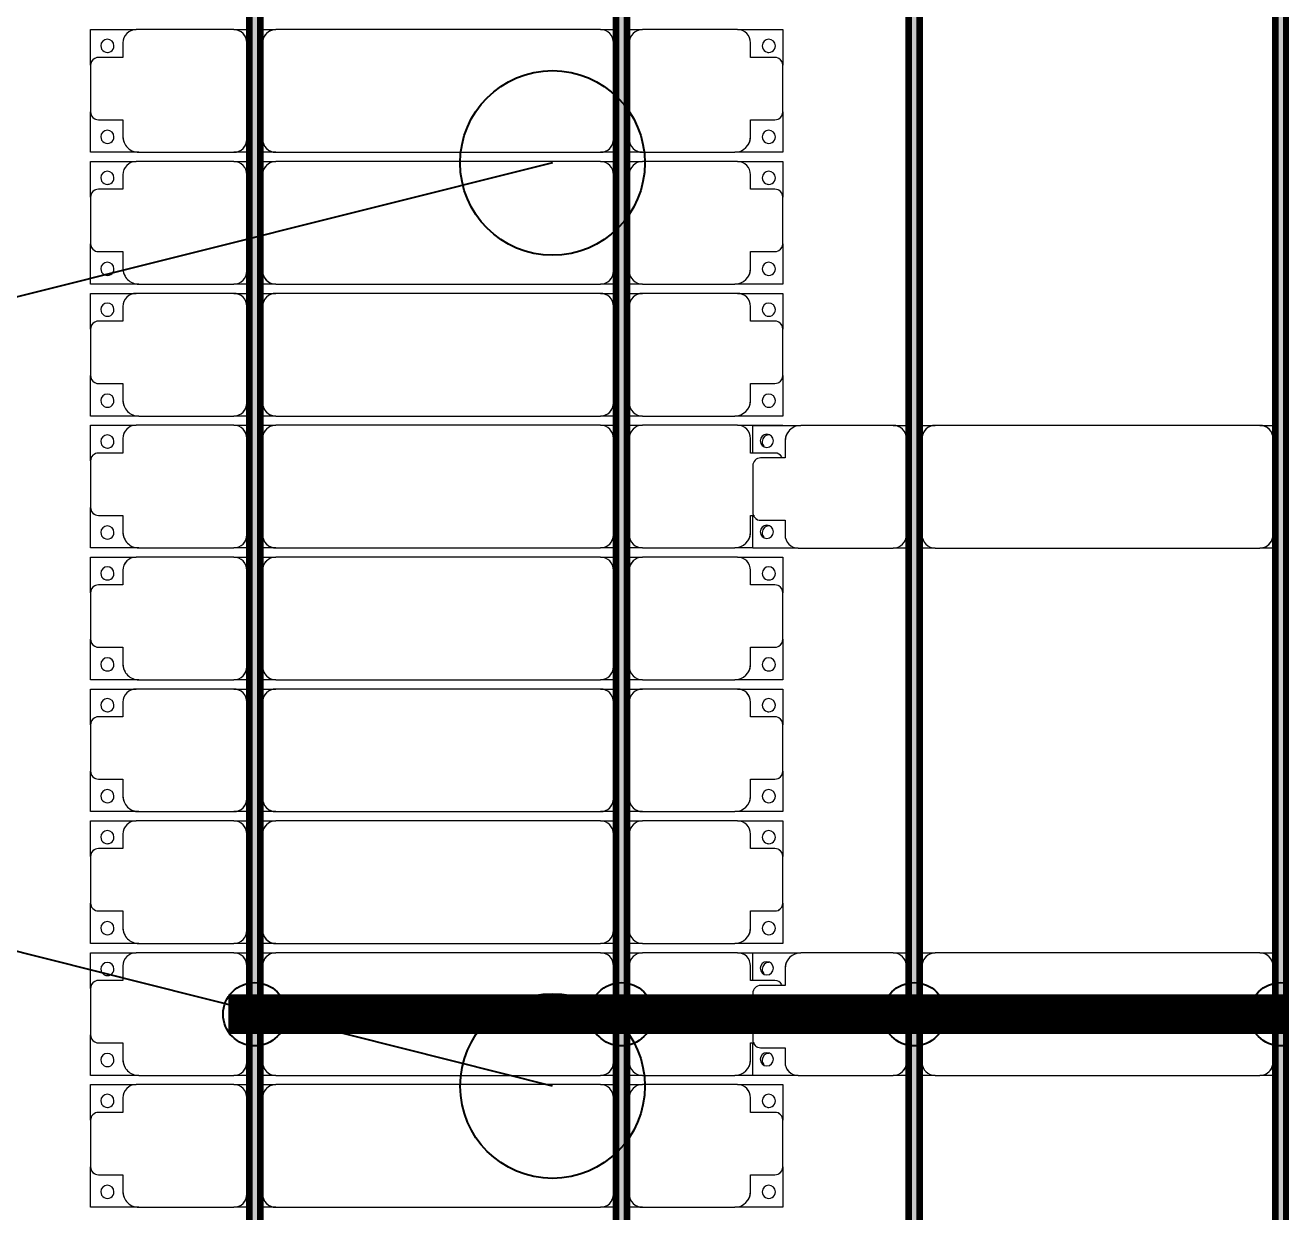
# Model space of a CAD drawing. Header units: millimetres. Extents: x 312848 to 517332, y -142134 to -35114.
# Drawn here: x 324284 to 329045, y -58078 to -53578 of the extents above; entities that cross this region are included whole.
import ezdxf

# ---------------------------------------------------------------- set-up
doc = ezdxf.new("R2010")
doc.units = ezdxf.units.MM
for name, color, linetype, lineweight in [('A-ANNO-DIMS', 211, 'Continuous', 9), ('A-ANNO-DIMS-500', 211, 'Continuous', 9), ('A-GENM', 13, 'Continuous', 9), ('S-BEAM', 12, 'Continuous', 9)]:
    doc.layers.add(name, color=color, linetype=linetype, lineweight=lineweight)
for name, color, linetype in [('GC-BICH NEO', 6, 'Continuous'), ('GC-DAY NEO', 5, 'Continuous'), ('GC-HOP 40x60 GIA CUONG', 1, 'Continuous')]:
    doc.layers.add(name, color=color, linetype=linetype)
doc.styles.add('Trebuchet MS', font='trebuc.ttf', dxfattribs={"width": 0.8, "height": 1500})
doc.dimstyles.new('Arc_Length_-_3mm_Trebuchet_MS_3', dxfattribs={"dimscale": 304.8, "dimtxt": 1546.42636, "dimasz": 1.64042, "dimexe": 2.46063, "dimexo": 2.46063, "dimgap": 0.492126, "dimtad": 1, "dimdec": 0, "dimrnd": 10, "dimzin": 0, "dimdsep": 46, "dimtxsty": 'Trebuchet MS', "dimblk1": 'OBLIQUE', "dimblk2": 'OBLIQUE', "dimsah": 1, "dimcen": 0.09, "dimdle": 1.64042, "dimazin": 0, "dimtfac": 1, "dimtdec": 4, "dimtix": 1, "dimtmove": 0, "dimatfit": 3, "dimfxl": 1, "dimtvp": 1, "dimtfill": 1, "dimtolj": 1, "dimtzin": 0, "dimarcsym": 2})

# ---------------------------------------------------------------- blocks, each defined once
blk = doc.blocks.new('Dai phao do pin - DẢI PHAO ĐỠ PIN-67477-KHUNG KẾT CẤU BÈ PIN 3')
at = {"layer": 'A-GENM', "color": 7}
for p, q in [((-1312.2, 241.6), (-1129.7, 241.6)), ((-1312.2, 136.9), (-1312.2, 241.6)), ((-779.7, 241.6), (-1129.7, 241.6)), ((-779.7, 241.6), (-720, 241.6)), ((-680, 241.6), (-620.3, 241.6)), ((610.3, 241.6), (-620.3, 241.6)), ((610.3, 241.6), (670, 241.6)), ((-729.7, -173.4), (-729.7, 191.6)), ((-670.3, 191.6), (-670.3, -173.4)), ((660.3, -173.4), (660.3, 191.6)), ((-1189.7, 181.6), (-1189.7, 118.2)), ((-1189.7, 118.2), (-1282.2, 118.2)), ((-1312.2, 88.2), (-1312.2, -88.2)), ((-1312.2, -223.4), (-1312.2, -99.5)), ((-1282.2, -118.2), (-1189.7, -118.2)), ((-1189.7, -118.2), (-1189.7, -173.4)), ((-1139.7, -223.4), (-1312.2, -223.4)), ((-1139.7, -223.4), (-779.7, -223.4)), ((-720, -223.4), (-779.7, -223.4)), ((-620.3, -223.4), (-680, -223.4)), ((-620.3, -223.4), (610.3, -223.4)), ((670, -223.4), (610.3, -223.4))]:
    blk.add_line(p, q, dxfattribs=at)
for centre, radius, start, end in [((-1129.7, 181.6), 60, 90, 180), ((-779.7, 191.6), 50, 360, 90), ((-620.3, 191.6), 50, 90, 180), ((-620.3, 191.6), 50, 105, 180), ((610.3, 191.6), 50, 360, 90), ((610.3, 191.6), 50, 15, 90), ((-1258.6, 183.2), 25, 0, 180), ((-1129.7, 181.6), 60, 150, 180), ((-779.7, 191.6), 50, 360, 45), ((-1258.6, 183.2), 25, 180, 360), ((-1282.2, 88.2), 30, 90, 180), ((-1282.2, -88.2), 30, 180, 270), ((-1282.2, -88.2), 30, 210, 240), ((-1258.6, -161.8), 25, 0, 180), ((-1258.6, -161.8), 25, 180, 0), ((-1139.7, -173.4), 50, 180, 270), ((-1139.7, -173.4), 50, 180, 225), ((-779.7, -173.4), 50, 270, 360), ((-779.7, -173.4), 50, 315, 360), ((-620.3, -173.4), 50, 180, 270), ((-620.3, -173.4), 50, 180, 270), ((610.3, -173.4), 50, 270, 360), ((610.3, -173.4), 50, 285, 360)]:
    blk.add_arc(centre, radius, start, end, dxfattribs=at)
blk = doc.blocks.new('Dai phao do pin - DẢI PHAO ĐỠ PIN-V1-KHUNG KẾT CẤU BÈ PIN 3')
at = {"layer": 'A-GENM', "color": 7}
for p, q in [((-1312.2, 241.6), (-1129.7, 241.6)), ((-1312.2, 136.9), (-1312.2, 241.6)), ((-779.7, 241.6), (-1129.7, 241.6)), ((-779.7, 241.6), (-720, 241.6)), ((-680, 241.6), (-620.3, 241.6)), ((610.3, 241.6), (-620.3, 241.6)), ((610.3, 241.6), (670, 241.6)), ((-729.7, -173.4), (-729.7, 191.6)), ((-670.3, 191.6), (-670.3, -173.4)), ((660.3, -173.4), (660.3, 191.6)), ((-1189.7, 181.6), (-1189.7, 118.2)), ((-1189.7, 118.2), (-1282.2, 118.2)), ((-1312.2, 88.2), (-1312.2, -88.2)), ((-1312.2, -223.4), (-1312.2, -99.5)), ((-1282.2, -118.2), (-1189.7, -118.2)), ((-1189.7, -118.2), (-1189.7, -173.4)), ((-1139.7, -223.4), (-1312.2, -223.4)), ((-1139.7, -223.4), (-779.7, -223.4)), ((-720, -223.4), (-779.7, -223.4)), ((-620.3, -223.4), (-680, -223.4)), ((-620.3, -223.4), (610.3, -223.4)), ((670, -223.4), (610.3, -223.4))]:
    blk.add_line(p, q, dxfattribs=at)
for centre, radius, start, end in [((-1129.7, 181.6), 60, 90, 180), ((-779.7, 191.6), 50, 360, 90), ((-620.3, 191.6), 50, 90, 180), ((-620.3, 191.6), 50, 105, 180), ((610.3, 191.6), 50, 360, 90), ((610.3, 191.6), 50, 15, 90), ((-1258.6, 183.2), 25, 0, 180), ((-1129.7, 181.6), 60, 150, 180), ((-779.7, 191.6), 50, 360, 45), ((-1258.6, 183.2), 25, 180, 360), ((-1282.2, 88.2), 30, 90, 180), ((-1282.2, -88.2), 30, 180, 270), ((-1282.2, -88.2), 30, 210, 240), ((-1258.6, -161.8), 25, 0, 180), ((-1258.6, -161.8), 25, 180, 0), ((-1139.7, -173.4), 50, 180, 270), ((-1139.7, -173.4), 50, 180, 225), ((-779.7, -173.4), 50, 270, 360), ((-779.7, -173.4), 50, 315, 360), ((-620.3, -173.4), 50, 180, 270), ((-620.3, -173.4), 50, 180, 270), ((610.3, -173.4), 50, 270, 360), ((610.3, -173.4), 50, 285, 360)]:
    blk.add_arc(centre, radius, start, end, dxfattribs=at)
blk = doc.blocks.new('Dầm C52 - Dầm C52-66353-KHUNG KẾT CẤU BÈ PIN 3')
at = {"layer": 'S-BEAM', "lineweight": 140}
blk.add_hatch(color=1, dxfattribs=at).paths.add_polyline_path([(-45616.3, 20), (-45616.3, -20), (45616.3, -20), (45616.3, 20), (-45569, 20)])
at = {"layer": 'S-BEAM', "color": 1, "lineweight": 140}
for p, q in [((-45616.3, 20), (45616.3, 20)), ((45616.3, -20), (-45616.3, -20))]:
    blk.add_line(p, q, dxfattribs=at)
blk = doc.blocks.new('Dầm C52 - Dầm C52-V13-KHUNG KẾT CẤU BÈ PIN 3')
at = {"layer": 'S-BEAM', "lineweight": 140}
blk.add_hatch(color=1, dxfattribs=at).paths.add_polyline_path([(-45616.3, 20), (-45616.3, -20), (45616.3, -20), (45616.3, 20), (-45569, 20)])
at = {"layer": 'S-BEAM', "color": 1, "lineweight": 140}
for p, q in [((-45616.3, 20), (45616.3, 20)), ((45616.3, -20), (-45616.3, -20))]:
    blk.add_line(p, q, dxfattribs=at)
blk = doc.blocks.new('Dải phao đi lại kèm đỡ invester - DẢI PHAO ĐI LẠI-68882-KHUNG KẾT CẤU BÈ PIN 3')
at = {"layer": 'A-GENM', "color": 7}
for p, q in [((75258.4, 1312.2), (75411.8, 1312.2)), ((75258.4, 1129.7), (75258.4, 1312.2)), ((75588.2, 1312.2), (75411.8, 1312.2)), ((75588.2, 1312.2), (75723.4, 1312.2)), ((75723.4, 1312.2), (75723.4, 1139.7)), ((75758.4, 1312.2), (75911.8, 1312.2)), ((75758.4, 1129.7), (75758.4, 1312.2)), ((76088.2, 1312.2), (75911.8, 1312.2)), ((76088.2, 1312.2), (76223.4, 1312.2)), ((76223.4, 1312.2), (76223.4, 1139.7)), ((76258.4, 1312.2), (76411.8, 1312.2)), ((76258.4, 1129.7), (76258.4, 1312.2)), ((76588.2, 1312.2), (76411.8, 1312.2)), ((76588.2, 1312.2), (76723.4, 1312.2)), ((76723.4, 1312.2), (76723.4, 1139.7)), ((76758.4, 1312.2), (76911.8, 1312.2)), ((76758.4, 1129.7), (76758.4, 1312.2)), ((77088.2, 1312.2), (76911.8, 1312.2)), ((77088.2, 1312.2), (77223.4, 1312.2)), ((77223.4, 1312.2), (77223.4, 1139.7)), ((77258.4, 1312.2), (77411.8, 1312.2)), ((77258.4, 1129.7), (77258.4, 1312.2)), ((77588.2, 1312.2), (77411.8, 1312.2)), ((77588.2, 1312.2), (77723.4, 1312.2)), ((77723.4, 1312.2), (77723.4, 1139.7)), ((77758.4, 1312.2), (77911.8, 1312.2)), ((77758.4, 1129.7), (77758.4, 1312.2)), ((78088.2, 1312.2), (77911.8, 1312.2)), ((78088.2, 1312.2), (78223.4, 1312.2)), ((78223.4, 1312.2), (78223.4, 1139.7)), ((78258.4, 1312.2), (78411.8, 1312.2)), ((78258.4, 1129.7), (78258.4, 1312.2)), ((78588.2, 1312.2), (78411.8, 1312.2)), ((78588.2, 1312.2), (78723.4, 1312.2)), ((78723.4, 1312.2), (78723.4, 1139.7)), ((78758.4, 1312.2), (78911.8, 1312.2)), ((78758.4, 1129.7), (78758.4, 1312.2)), ((79088.2, 1312.2), (78911.8, 1312.2)), ((79088.2, 1312.2), (79223.4, 1312.2)), ((79223.4, 1312.2), (79223.4, 1139.7)), ((79258.4, 1312.2), (79411.8, 1312.2)), ((79258.4, 1129.7), (79258.4, 1312.2)), ((79588.2, 1312.2), (79411.8, 1312.2)), ((79588.2, 1312.2), (79723.4, 1312.2)), ((79723.4, 1312.2), (79723.4, 1139.7)), ((75381.8, 1282.2), (75381.8, 1189.7)), ((75618.2, 1189.7), (75618.2, 1282.2)), ((75881.8, 1282.2), (75881.8, 1189.7)), ((76118.2, 1189.7), (76118.2, 1282.2)), ((76381.8, 1282.2), (76381.8, 1189.7)), ((76618.2, 1189.7), (76618.2, 1282.2)), ((76881.8, 1282.2), (76881.8, 1189.7)), ((77118.2, 1189.7), (77118.2, 1282.2)), ((77381.8, 1282.2), (77381.8, 1189.7)), ((77618.2, 1189.7), (77618.2, 1282.2)), ((77881.8, 1282.2), (77881.8, 1189.7)), ((78118.2, 1189.7), (78118.2, 1282.2)), ((78381.8, 1282.2), (78381.8, 1189.7)), ((78618.2, 1189.7), (78618.2, 1282.2)), ((78881.8, 1282.2), (78881.8, 1189.7)), ((79118.2, 1189.7), (79118.2, 1282.2)), ((79381.8, 1282.2), (79381.8, 1189.7)), ((79618.2, 1189.7), (79618.2, 1282.2)), ((75381.8, 1189.7), (75318.4, 1189.7)), ((75673.4, 1189.7), (75618.2, 1189.7)), ((75881.8, 1189.7), (75818.4, 1189.7)), ((76173.4, 1189.7), (76118.2, 1189.7)), ((76381.8, 1189.7), (76318.4, 1189.7)), ((76673.4, 1189.7), (76618.2, 1189.7)), ((76881.8, 1189.7), (76818.4, 1189.7)), ((77173.4, 1189.7), (77118.2, 1189.7)), ((77381.8, 1189.7), (77318.4, 1189.7)), ((77673.4, 1189.7), (77618.2, 1189.7)), ((77881.8, 1189.7), (77818.4, 1189.7)), ((78173.4, 1189.7), (78118.2, 1189.7)), ((78381.8, 1189.7), (78318.4, 1189.7)), ((78673.4, 1189.7), (78618.2, 1189.7)), ((78881.8, 1189.7), (78818.4, 1189.7)), ((79173.4, 1189.7), (79118.2, 1189.7)), ((79381.8, 1189.7), (79318.4, 1189.7)), ((79673.4, 1189.7), (79618.2, 1189.7)), ((75258.4, 1129.7), (75258.4, 769.7)), ((75723.4, 769.7), (75723.4, 1139.7)), ((75758.4, 1129.7), (75758.4, 769.7)), ((76223.4, 769.7), (76223.4, 1139.7)), ((76258.4, 1129.7), (76258.4, 769.7)), ((76723.4, 769.7), (76723.4, 1139.7)), ((76758.4, 1129.7), (76758.4, 769.7)), ((77223.4, 769.7), (77223.4, 1139.7)), ((77258.4, 1129.7), (77258.4, 769.7)), ((77723.4, 769.7), (77723.4, 1139.7)), ((77758.4, 1129.7), (77758.4, 769.7)), ((78223.4, 769.7), (78223.4, 1139.7)), ((78258.4, 1129.7), (78258.4, 769.7)), ((78723.4, 769.7), (78723.4, 1139.7)), ((78758.4, 1129.7), (78758.4, 769.7)), ((79223.4, 769.7), (79223.4, 1139.7)), ((79258.4, 1129.7), (79258.4, 769.7)), ((79723.4, 769.7), (79723.4, 1139.7)), ((75258.4, 710), (75258.4, 769.7)), ((75723.4, 769.7), (75723.4, 710)), ((75758.4, 710), (75758.4, 769.7)), ((76223.4, 769.7), (76223.4, 710)), ((76258.4, 710), (76258.4, 769.7)), ((76723.4, 769.7), (76723.4, 710)), ((76758.4, 710), (76758.4, 769.7)), ((77223.4, 769.7), (77223.4, 710)), ((77258.4, 710), (77258.4, 769.7)), ((77723.4, 769.7), (77723.4, 710)), ((77758.4, 710), (77758.4, 769.7)), ((78223.4, 769.7), (78223.4, 710)), ((78258.4, 710), (78258.4, 769.7)), ((78723.4, 769.7), (78723.4, 710)), ((78758.4, 710), (78758.4, 769.7)), ((79223.4, 769.7), (79223.4, 710)), ((79258.4, 710), (79258.4, 769.7)), ((79723.4, 769.7), (79723.4, 710)), ((75308.4, 719.7), (75673.4, 719.7)), ((75808.4, 719.7), (76173.4, 719.7)), ((76308.4, 719.7), (76673.4, 719.7)), ((76808.4, 719.7), (77173.4, 719.7)), ((77308.4, 719.7), (77673.4, 719.7)), ((77808.4, 719.7), (78173.4, 719.7)), ((78308.4, 719.7), (78673.4, 719.7)), ((78808.4, 719.7), (79173.4, 719.7)), ((79308.4, 719.7), (79673.4, 719.7)), ((75258.4, 610.3), (75258.4, 670)), ((75723.4, 670), (75723.4, 610.3)), ((75758.4, 610.3), (75758.4, 670)), ((76223.4, 670), (76223.4, 610.3)), ((76258.4, 610.3), (76258.4, 670)), ((76723.4, 670), (76723.4, 610.3)), ((76758.4, 610.3), (76758.4, 670)), ((77223.4, 670), (77223.4, 610.3)), ((77258.4, 610.3), (77258.4, 670)), ((77723.4, 670), (77723.4, 610.3)), ((77758.4, 610.3), (77758.4, 670)), ((78223.4, 670), (78223.4, 610.3)), ((78258.4, 610.3), (78258.4, 670)), ((78723.4, 670), (78723.4, 610.3)), ((78758.4, 610.3), (78758.4, 670)), ((79223.4, 670), (79223.4, 610.3)), ((79258.4, 610.3), (79258.4, 670)), ((79723.4, 670), (79723.4, 610.3)), ((75673.4, 660.3), (75308.4, 660.3)), ((76173.4, 660.3), (75808.4, 660.3)), ((76673.4, 660.3), (76308.4, 660.3)), ((77173.4, 660.3), (76808.4, 660.3)), ((77673.4, 660.3), (77308.4, 660.3)), ((78173.4, 660.3), (77808.4, 660.3)), ((78673.4, 660.3), (78308.4, 660.3)), ((79173.4, 660.3), (78808.4, 660.3)), ((79673.4, 660.3), (79308.4, 660.3)), ((75258.4, 610.3), (75258.4, -620.3)), ((75723.4, -620.3), (75723.4, 610.3)), ((75758.4, 610.3), (75758.4, -620.3)), ((76223.4, -620.3), (76223.4, 610.3)), ((76258.4, 610.3), (76258.4, -620.3)), ((76723.4, -620.3), (76723.4, 610.3)), ((76758.4, 610.3), (76758.4, -620.3)), ((77223.4, -620.3), (77223.4, 610.3)), ((77258.4, 610.3), (77258.4, -620.3)), ((77723.4, -620.3), (77723.4, 610.3)), ((77758.4, 610.3), (77758.4, -620.3)), ((78223.4, -620.3), (78223.4, 610.3)), ((78258.4, 610.3), (78258.4, -620.3)), ((78723.4, -620.3), (78723.4, 610.3)), ((78758.4, 610.3), (78758.4, -620.3)), ((79223.4, -620.3), (79223.4, 610.3)), ((79258.4, 610.3), (79258.4, -620.3)), ((79723.4, -620.3), (79723.4, 610.3)), ((75258.4, -680), (75258.4, -620.3)), ((75723.4, -620.3), (75723.4, -680)), ((75758.4, -680), (75758.4, -620.3)), ((76223.4, -620.3), (76223.4, -680)), ((76258.4, -680), (76258.4, -620.3)), ((76723.4, -620.3), (76723.4, -680)), ((76758.4, -680), (76758.4, -620.3)), ((77223.4, -620.3), (77223.4, -680)), ((77258.4, -680), (77258.4, -620.3)), ((77723.4, -620.3), (77723.4, -680)), ((77758.4, -680), (77758.4, -620.3)), ((78223.4, -620.3), (78223.4, -680)), ((78258.4, -680), (78258.4, -620.3)), ((78723.4, -620.3), (78723.4, -680)), ((78758.4, -680), (78758.4, -620.3)), ((79223.4, -620.3), (79223.4, -680)), ((79258.4, -680), (79258.4, -620.3)), ((79723.4, -620.3), (79723.4, -680)), ((75308.4, -670.3), (75673.4, -670.3)), ((75808.4, -670.3), (76173.4, -670.3)), ((76308.4, -670.3), (76673.4, -670.3)), ((76808.4, -670.3), (77173.4, -670.3)), ((77308.4, -670.3), (77673.4, -670.3)), ((77808.4, -670.3), (78173.4, -670.3)), ((78308.4, -670.3), (78673.4, -670.3)), ((78808.4, -670.3), (79173.4, -670.3)), ((79308.4, -670.3), (79673.4, -670.3)), ((75258.4, -779.7), (75258.4, -720)), ((75673.4, -729.7), (75308.4, -729.7)), ((75723.4, -720), (75723.4, -779.7)), ((75758.4, -779.7), (75758.4, -720)), ((76173.4, -729.7), (75808.4, -729.7)), ((76223.4, -720), (76223.4, -779.7)), ((76258.4, -779.7), (76258.4, -720)), ((76673.4, -729.7), (76308.4, -729.7)), ((76723.4, -720), (76723.4, -779.7)), ((76758.4, -779.7), (76758.4, -720)), ((77173.4, -729.7), (76808.4, -729.7)), ((77223.4, -720), (77223.4, -779.7)), ((77258.4, -779.7), (77258.4, -720)), ((77673.4, -729.7), (77308.4, -729.7)), ((77723.4, -720), (77723.4, -779.7)), ((77758.4, -779.7), (77758.4, -720)), ((78173.4, -729.7), (77808.4, -729.7)), ((78223.4, -720), (78223.4, -779.7)), ((78258.4, -779.7), (78258.4, -720)), ((78673.4, -729.7), (78308.4, -729.7)), ((78723.4, -720), (78723.4, -779.7)), ((78758.4, -779.7), (78758.4, -720)), ((79173.4, -729.7), (78808.4, -729.7)), ((79223.4, -720), (79223.4, -779.7)), ((79258.4, -779.7), (79258.4, -720)), ((79673.4, -729.7), (79308.4, -729.7)), ((79723.4, -720), (79723.4, -779.7)), ((75258.4, -779.7), (75258.4, -1129.7)), ((75723.4, -1139.7), (75723.4, -779.7)), ((75758.4, -779.7), (75758.4, -1129.7)), ((76223.4, -1139.7), (76223.4, -779.7)), ((76258.4, -779.7), (76258.4, -1129.7)), ((76723.4, -1139.7), (76723.4, -779.7)), ((76758.4, -779.7), (76758.4, -1129.7)), ((77223.4, -1139.7), (77223.4, -779.7)), ((77258.4, -779.7), (77258.4, -1129.7)), ((77723.4, -1139.7), (77723.4, -779.7)), ((77758.4, -779.7), (77758.4, -1129.7)), ((78223.4, -1139.7), (78223.4, -779.7)), ((78258.4, -779.7), (78258.4, -1129.7)), ((78723.4, -1139.7), (78723.4, -779.7)), ((78758.4, -779.7), (78758.4, -1129.7)), ((79223.4, -1139.7), (79223.4, -779.7)), ((79258.4, -779.7), (79258.4, -1129.7)), ((79723.4, -1139.7), (79723.4, -779.7)), ((75258.4, -1312.2), (75258.4, -1129.7)), ((75723.4, -1139.7), (75723.4, -1312.2)), ((75758.4, -1198.7), (75758.4, -1129.7)), ((76223.4, -1139.7), (76223.4, -1312.2)), ((76258.4, -1312.2), (76258.4, -1129.7)), ((76723.4, -1139.7), (76723.4, -1312.2)), ((76758.4, -1312.2), (76758.4, -1129.7)), ((77223.4, -1139.7), (77223.4, -1312.2)), ((77258.4, -1312.2), (77258.4, -1129.7)), ((77723.4, -1139.7), (77723.4, -1312.2)), ((77758.4, -1198.7), (77758.4, -1129.7)), ((78223.4, -1139.7), (78223.4, -1312.2)), ((78258.4, -1312.2), (78258.4, -1129.7)), ((78723.4, -1139.7), (78723.4, -1312.2)), ((78758.4, -1312.2), (78758.4, -1129.7)), ((79223.4, -1139.7), (79223.4, -1312.2)), ((79258.4, -1312.2), (79258.4, -1129.7)), ((79723.4, -1139.7), (79723.4, -1312.2)), ((75318.4, -1189.7), (75381.8, -1189.7)), ((75381.8, -1189.7), (75381.8, -1282.2)), ((75618.2, -1282.2), (75618.2, -1189.7)), ((75618.2, -1189.7), (75673.4, -1189.7)), ((75818.4, -1189.7), (75881.8, -1189.7)), ((75881.8, -1189.7), (75881.8, -1204.4)), ((76118.2, -1282.2), (76118.2, -1189.7)), ((76118.2, -1189.7), (76173.4, -1189.7)), ((76318.4, -1189.7), (76381.8, -1189.7)), ((76381.8, -1189.7), (76381.8, -1282.2)), ((76618.2, -1282.2), (76618.2, -1189.7)), ((76618.2, -1189.7), (76673.4, -1189.7)), ((76818.4, -1189.7), (76881.8, -1189.7)), ((76881.8, -1189.7), (76881.8, -1282.2)), ((77118.2, -1282.2), (77118.2, -1189.7)), ((77118.2, -1189.7), (77173.4, -1189.7)), ((77318.4, -1189.7), (77381.8, -1189.7)), ((77381.8, -1189.7), (77381.8, -1282.2)), ((77618.2, -1282.2), (77618.2, -1189.7)), ((77618.2, -1189.7), (77673.4, -1189.7)), ((77818.4, -1189.7), (77881.8, -1189.7)), ((77881.8, -1189.7), (77881.8, -1204.4)), ((78118.2, -1282.2), (78118.2, -1189.7)), ((78118.2, -1189.7), (78173.4, -1189.7)), ((78318.4, -1189.7), (78381.8, -1189.7)), ((78381.8, -1189.7), (78381.8, -1282.2)), ((78618.2, -1282.2), (78618.2, -1189.7)), ((78618.2, -1189.7), (78673.4, -1189.7)), ((78818.4, -1189.7), (78881.8, -1189.7)), ((78881.8, -1189.7), (78881.8, -1282.2)), ((79118.2, -1282.2), (79118.2, -1189.7)), ((79118.2, -1189.7), (79173.4, -1189.7)), ((79318.4, -1189.7), (79381.8, -1189.7)), ((79381.8, -1189.7), (79381.8, -1282.2)), ((79618.2, -1282.2), (79618.2, -1189.7)), ((79618.2, -1189.7), (79673.4, -1189.7)), ((75411.8, -1312.2), (75258.4, -1312.2)), ((75411.8, -1312.2), (75588.2, -1312.2)), ((75723.4, -1312.2), (75588.2, -1312.2)), ((76411.8, -1312.2), (76258.4, -1312.2)), ((76411.8, -1312.2), (76588.2, -1312.2)), ((76723.4, -1312.2), (76588.2, -1312.2)), ((76911.8, -1312.2), (76758.4, -1312.2)), ((76911.8, -1312.2), (77088.2, -1312.2)), ((77223.4, -1312.2), (77088.2, -1312.2)), ((77411.8, -1312.2), (77258.4, -1312.2)), ((77411.8, -1312.2), (77588.2, -1312.2)), ((77723.4, -1312.2), (77588.2, -1312.2)), ((78411.8, -1312.2), (78258.4, -1312.2)), ((78411.8, -1312.2), (78588.2, -1312.2)), ((78723.4, -1312.2), (78588.2, -1312.2)), ((78911.8, -1312.2), (78758.4, -1312.2)), ((78911.8, -1312.2), (79088.2, -1312.2)), ((79223.4, -1312.2), (79088.2, -1312.2)), ((79411.8, -1312.2), (79258.4, -1312.2)), ((79411.8, -1312.2), (79588.2, -1312.2)), ((79723.4, -1312.2), (79588.2, -1312.2))]:
    blk.add_line(p, q, dxfattribs=at)
for centre, radius, start, end in [((75411.8, 1282.2), 30, 90, 180), ((75411.8, 1282.2), 30, 90, 150), ((75588.2, 1282.2), 30, 360, 90), ((75588.2, 1282.2), 30, 30, 90), ((75911.8, 1282.2), 30, 90, 180), ((75911.8, 1282.2), 30, 90, 150), ((76088.2, 1282.2), 30, 0, 90), ((76088.2, 1282.2), 30, 30, 90), ((76411.8, 1282.2), 30, 90, 180), ((76411.8, 1282.2), 30, 90, 150), ((76588.2, 1282.2), 30, 0, 90), ((76588.2, 1282.2), 30, 30, 90), ((76911.8, 1282.2), 30, 90, 180), ((76911.8, 1282.2), 30, 90, 150), ((77088.2, 1282.2), 30, 0, 90), ((77088.2, 1282.2), 30, 30, 90), ((77411.8, 1282.2), 30, 90, 180), ((77411.8, 1282.2), 30, 90, 150), ((77588.2, 1282.2), 30, 360, 90), ((77588.2, 1282.2), 30, 30, 90), ((77911.8, 1282.2), 30, 90, 180), ((77911.8, 1282.2), 30, 90, 150), ((78088.2, 1282.2), 30, 360, 90), ((78088.2, 1282.2), 30, 30, 90), ((78411.8, 1282.2), 30, 90, 180), ((78411.8, 1282.2), 30, 90, 150), ((78588.2, 1282.2), 30, 0, 90), ((78588.2, 1282.2), 30, 30, 90), ((78911.8, 1282.2), 30, 90, 180), ((78911.8, 1282.2), 30, 90, 150), ((79088.2, 1282.2), 30, 0, 90), ((79088.2, 1282.2), 30, 30, 90), ((79411.8, 1282.2), 30, 90, 180), ((79411.8, 1282.2), 30, 90, 150), ((79588.2, 1282.2), 30, 360, 90), ((79588.2, 1282.2), 30, 30, 90), ((75316.8, 1248.6), 25, 90, 270), ((75316.8, 1248.6), 25, 270, 90), ((75661.8, 1248.6), 25, 90, 270), ((75661.8, 1248.6), 25, 180, 195), ((75661.8, 1248.6), 25, 270, 90), ((75816.8, 1248.6), 25, 90, 270), ((75816.8, 1248.6), 25, 270, 90), ((76161.8, 1248.6), 25, 90, 270), ((76161.8, 1248.6), 25, 180, 195), ((76161.8, 1248.6), 25, 270, 90), ((76316.8, 1248.6), 25, 90, 270), ((76316.8, 1248.6), 25, 270, 90), ((76661.8, 1248.6), 25, 90, 270), ((76661.8, 1248.6), 25, 180, 195), ((76661.8, 1248.6), 25, 270, 90), ((76816.8, 1248.6), 25, 90, 270), ((76816.8, 1248.6), 25, 270, 90), ((77161.8, 1248.6), 25, 90, 270), ((77161.8, 1248.6), 25, 180, 195), ((77161.8, 1248.6), 25, 270, 90), ((77316.8, 1248.6), 25, 90, 270), ((77316.8, 1248.6), 25, 270, 90), ((77661.8, 1248.6), 25, 90, 270), ((77661.8, 1248.6), 25, 180, 195), ((77661.8, 1248.6), 25, 270, 90), ((77816.8, 1248.6), 25, 90, 270), ((77816.8, 1248.6), 25, 270, 90), ((78161.8, 1248.6), 25, 90, 270), ((78161.8, 1248.6), 25, 180, 195), ((78161.8, 1248.6), 25, 270, 90), ((78316.8, 1248.6), 25, 90, 270), ((78316.8, 1248.6), 25, 270, 90), ((78661.8, 1248.6), 25, 90, 270), ((78661.8, 1248.6), 25, 180, 195), ((78661.8, 1248.6), 25, 270, 90), ((78816.8, 1248.6), 25, 90, 270), ((78816.8, 1248.6), 25, 270, 90), ((79161.8, 1248.6), 25, 90, 270), ((79161.8, 1248.6), 25, 180, 195), ((79161.8, 1248.6), 25, 270, 90), ((79316.8, 1248.6), 25, 90, 270), ((79316.8, 1248.6), 25, 270, 90), ((79661.8, 1248.6), 25, 90, 270), ((79661.8, 1248.6), 25, 180, 195), ((79661.8, 1248.6), 25, 270, 90), ((75318.4, 1129.7), 60, 90, 180), ((75318.4, 1129.7), 60, 90, 120), ((75673.4, 1139.7), 50, 360, 90), ((75673.4, 1139.7), 50, 45, 90), ((75818.4, 1129.7), 60, 90, 180), ((75818.4, 1129.7), 60, 90, 120), ((76173.4, 1139.7), 50, 0, 90), ((76173.4, 1139.7), 50, 45, 90), ((76318.4, 1129.7), 60, 90, 180), ((76318.4, 1129.7), 60, 90, 120), ((76673.4, 1139.7), 50, 0, 90), ((76673.4, 1139.7), 50, 45, 90), ((76818.4, 1129.7), 60, 90, 180), ((76818.4, 1129.7), 60, 90, 120), ((77173.4, 1139.7), 50, 360, 90), ((77173.4, 1139.7), 50, 45, 90), ((77318.4, 1129.7), 60, 90, 180), ((77318.4, 1129.7), 60, 90, 120), ((77673.4, 1139.7), 50, 0, 90), ((77673.4, 1139.7), 50, 45, 90), ((77818.4, 1129.7), 60, 90, 180), ((77818.4, 1129.7), 60, 90, 120), ((78173.4, 1139.7), 50, 360, 90), ((78173.4, 1139.7), 50, 45, 90), ((78318.4, 1129.7), 60, 90, 180), ((78318.4, 1129.7), 60, 90, 120), ((78673.4, 1139.7), 50, 0, 90), ((78673.4, 1139.7), 50, 45, 90), ((78818.4, 1129.7), 60, 90, 180), ((78818.4, 1129.7), 60, 90, 120), ((79173.4, 1139.7), 50, 0, 90), ((79173.4, 1139.7), 50, 45, 90), ((79318.4, 1129.7), 60, 90, 180), ((79318.4, 1129.7), 60, 90, 120), ((79673.4, 1139.7), 50, 360, 90), ((79673.4, 1139.7), 50, 45, 90), ((75308.4, 769.7), 50, 180, 270), ((75673.4, 769.7), 50, 270, 0), ((75808.4, 769.7), 50, 180, 270), ((76173.4, 769.7), 50, 270, 360), ((76308.4, 769.7), 50, 180, 270), ((76673.4, 769.7), 50, 270, 360), ((76808.4, 769.7), 50, 180, 270), ((77173.4, 769.7), 50, 270, 0), ((77308.4, 769.7), 50, 180, 270), ((77673.4, 769.7), 50, 270, 360), ((77808.4, 769.7), 50, 180, 270), ((78173.4, 769.7), 50, 270, 360), ((78308.4, 769.7), 50, 180, 270), ((78673.4, 769.7), 50, 270, 0), ((78808.4, 769.7), 50, 180, 270), ((79173.4, 769.7), 50, 270, 0), ((79308.4, 769.7), 50, 180, 270), ((79673.4, 769.7), 50, 270, 360), ((75308.4, 769.7), 50, 225, 270), ((75673.4, 769.7), 50, 270, 315), ((75808.4, 769.7), 50, 225, 270), ((76173.4, 769.7), 50, 270, 315), ((76308.4, 769.7), 50, 225, 270), ((76673.4, 769.7), 50, 270, 315), ((76808.4, 769.7), 50, 225, 270), ((77173.4, 769.7), 50, 270, 315), ((77308.4, 769.7), 50, 225, 270), ((77673.4, 769.7), 50, 270, 315), ((77808.4, 769.7), 50, 225, 270), ((78173.4, 769.7), 50, 270, 315), ((78308.4, 769.7), 50, 225, 270), ((78673.4, 769.7), 50, 270, 315), ((78808.4, 769.7), 50, 225, 270), ((79173.4, 769.7), 50, 270, 315), ((79308.4, 769.7), 50, 225, 270), ((79673.4, 769.7), 50, 270, 315), ((75308.4, 610.3), 50, 90, 180), ((75308.4, 610.3), 50, 105, 180), ((75673.4, 610.3), 50, 0, 90), ((75673.4, 610.3), 50, 15, 90), ((75808.4, 610.3), 50, 90, 180), ((75808.4, 610.3), 50, 105, 180), ((76173.4, 610.3), 50, 0, 90), ((76173.4, 610.3), 50, 15, 90), ((76308.4, 610.3), 50, 90, 180), ((76308.4, 610.3), 50, 105, 180), ((76673.4, 610.3), 50, 360, 90), ((76673.4, 610.3), 50, 15, 90), ((76808.4, 610.3), 50, 90, 180), ((76808.4, 610.3), 50, 105, 180), ((77173.4, 610.3), 50, 360, 90), ((77173.4, 610.3), 50, 15, 90), ((77308.4, 610.3), 50, 90, 180), ((77308.4, 610.3), 50, 105, 180), ((77673.4, 610.3), 50, 360, 90), ((77673.4, 610.3), 50, 15, 90), ((77808.4, 610.3), 50, 90, 180), ((77808.4, 610.3), 50, 105, 180), ((78173.4, 610.3), 50, 360, 90), ((78173.4, 610.3), 50, 15, 90), ((78308.4, 610.3), 50, 90, 180), ((78308.4, 610.3), 50, 105, 180), ((78673.4, 610.3), 50, 0, 90), ((78673.4, 610.3), 50, 15, 90), ((78808.4, 610.3), 50, 90, 180), ((78808.4, 610.3), 50, 105, 180), ((79173.4, 610.3), 50, 0, 90), ((79173.4, 610.3), 50, 15, 90), ((79308.4, 610.3), 50, 90, 180), ((79308.4, 610.3), 50, 105, 180), ((79673.4, 610.3), 50, 0, 90), ((79673.4, 610.3), 50, 15, 90), ((75308.4, -620.3), 50, 180, 270), ((75308.4, -620.3), 50, 195, 270), ((75673.4, -620.3), 50, 270, 360), ((75673.4, -620.3), 50, 270, 360), ((75808.4, -620.3), 50, 180, 270), ((75808.4, -620.3), 50, 195, 270), ((76173.4, -620.3), 50, 270, 0), ((76173.4, -620.3), 50, 270, 0), ((76308.4, -620.3), 50, 180, 270), ((76308.4, -620.3), 50, 195, 270), ((76673.4, -620.3), 50, 270, 360), ((76673.4, -620.3), 50, 270, 360), ((76808.4, -620.3), 50, 180, 270), ((76808.4, -620.3), 50, 195, 270), ((77173.4, -620.3), 50, 270, 360), ((77173.4, -620.3), 50, 270, 360), ((77308.4, -620.3), 50, 180, 270), ((77308.4, -620.3), 50, 195, 270), ((77673.4, -620.3), 50, 270, 360), ((77673.4, -620.3), 50, 270, 360), ((77808.4, -620.3), 50, 180, 270), ((77808.4, -620.3), 50, 195, 270), ((78173.4, -620.3), 50, 270, 360), ((78173.4, -620.3), 50, 270, 360), ((78308.4, -620.3), 50, 180, 270), ((78308.4, -620.3), 50, 195, 270), ((78673.4, -620.3), 50, 270, 0), ((78673.4, -620.3), 50, 270, 0), ((78808.4, -620.3), 50, 180, 270), ((78808.4, -620.3), 50, 195, 270), ((79173.4, -620.3), 50, 270, 0), ((79173.4, -620.3), 50, 270, 0), ((79308.4, -620.3), 50, 180, 270), ((79308.4, -620.3), 50, 195, 270), ((79673.4, -620.3), 50, 270, 0), ((79673.4, -620.3), 50, 270, 0), ((75308.4, -779.7), 50, 90, 180), ((75308.4, -779.7), 50, 90, 135), ((75673.4, -779.7), 50, 360, 90), ((75673.4, -779.7), 50, 45, 90), ((75808.4, -779.7), 50, 90, 180), ((75808.4, -779.7), 50, 90, 135), ((76173.4, -779.7), 50, 0, 90), ((76173.4, -779.7), 50, 45, 90), ((76308.4, -779.7), 50, 90, 180), ((76308.4, -779.7), 50, 90, 135), ((76673.4, -779.7), 50, 0, 90), ((76673.4, -779.7), 50, 45, 90), ((76808.4, -779.7), 50, 90, 180), ((76808.4, -779.7), 50, 90, 135), ((77173.4, -779.7), 50, 360, 90), ((77173.4, -779.7), 50, 45, 90), ((77308.4, -779.7), 50, 90, 180), ((77308.4, -779.7), 50, 90, 135), ((77673.4, -779.7), 50, 0, 90), ((77673.4, -779.7), 50, 45, 90), ((77808.4, -779.7), 50, 90, 180), ((77808.4, -779.7), 50, 90, 135), ((78173.4, -779.7), 50, 360, 90), ((78173.4, -779.7), 50, 45, 90), ((78308.4, -779.7), 50, 90, 180), ((78308.4, -779.7), 50, 90, 135), ((78673.4, -779.7), 50, 0, 90), ((78673.4, -779.7), 50, 45, 90), ((78808.4, -779.7), 50, 90, 180), ((78808.4, -779.7), 50, 90, 135), ((79173.4, -779.7), 50, 0, 90), ((79173.4, -779.7), 50, 45, 90), ((79308.4, -779.7), 50, 90, 180), ((79308.4, -779.7), 50, 90, 135), ((79673.4, -779.7), 50, 360, 90), ((79673.4, -779.7), 50, 45, 90), ((75318.4, -1129.7), 60, 180, 270), ((75673.4, -1139.7), 50, 270, 360), ((75818.4, -1129.7), 60, 180, 270), ((76173.4, -1139.7), 50, 270, 0), ((76318.4, -1129.7), 60, 180, 270), ((76673.4, -1139.7), 50, 270, 0), ((76818.4, -1129.7), 60, 180, 270), ((77173.4, -1139.7), 50, 270, 360), ((77318.4, -1129.7), 60, 180, 270), ((77673.4, -1139.7), 50, 270, 360), ((77818.4, -1129.7), 60, 180, 270), ((78173.4, -1139.7), 50, 270, 0), ((78318.4, -1129.7), 60, 180, 270), ((78673.4, -1139.7), 50, 270, 0), ((78818.4, -1129.7), 60, 180, 270), ((79173.4, -1139.7), 50, 270, 0), ((79318.4, -1129.7), 60, 180, 270), ((79673.4, -1139.7), 50, 270, 0), ((75318.4, -1129.7), 60, 240, 270), ((75673.4, -1139.7), 50, 270, 315), ((75818.4, -1129.7), 60, 240, 270), ((76173.4, -1139.7), 50, 270, 315), ((76318.4, -1129.7), 60, 240, 270), ((76673.4, -1139.7), 50, 270, 315), ((76818.4, -1129.7), 60, 240, 270), ((77173.4, -1139.7), 50, 270, 315), ((77318.4, -1129.7), 60, 240, 270), ((77673.4, -1139.7), 50, 270, 315), ((77818.4, -1129.7), 60, 240, 270), ((78173.4, -1139.7), 50, 270, 315), ((78318.4, -1129.7), 60, 240, 270), ((78673.4, -1139.7), 50, 270, 315), ((78818.4, -1129.7), 60, 240, 270), ((79173.4, -1139.7), 50, 270, 315), ((79318.4, -1129.7), 60, 240, 270), ((79673.4, -1139.7), 50, 270, 315), ((75316.8, -1258.6), 25, 90, 270), ((75316.8, -1258.6), 25, 270, 90), ((75661.8, -1258.6), 25, 90, 270), ((75661.8, -1258.6), 25, 270, 90), ((75816.8, -1258.6), 25, 90, 135), ((75816.8, -1258.6), 25, 360, 90), ((76161.8, -1258.6), 25, 90, 135), ((76161.8, -1258.6), 25, 360, 90), ((76316.8, -1258.6), 25, 90, 270), ((76316.8, -1258.6), 25, 270, 90), ((76661.8, -1258.6), 25, 90, 270), ((76661.8, -1258.6), 25, 270, 90), ((76816.8, -1258.6), 25, 90, 270), ((76816.8, -1258.6), 25, 270, 90), ((77161.8, -1258.6), 25, 90, 270), ((77161.8, -1258.6), 25, 270, 90), ((77316.8, -1258.6), 25, 90, 270), ((77316.8, -1258.6), 25, 270, 90), ((77661.8, -1258.6), 25, 90, 270), ((77661.8, -1258.6), 25, 270, 90), ((77816.8, -1258.6), 25, 90, 135), ((77816.8, -1258.6), 25, 0, 90), ((78161.8, -1258.6), 25, 90, 135), ((78161.8, -1258.6), 25, 0, 90), ((78316.8, -1258.6), 25, 90, 270), ((78316.8, -1258.6), 25, 270, 90), ((78661.8, -1258.6), 25, 90, 270), ((78661.8, -1258.6), 25, 270, 90), ((78816.8, -1258.6), 25, 90, 270), ((78816.8, -1258.6), 25, 270, 90), ((79161.8, -1258.6), 25, 90, 270), ((79161.8, -1258.6), 25, 270, 90), ((79316.8, -1258.6), 25, 90, 270), ((79316.8, -1258.6), 25, 270, 90), ((79661.8, -1258.6), 25, 90, 270), ((79661.8, -1258.6), 25, 270, 90), ((75411.8, -1282.2), 30, 180, 270), ((75588.2, -1282.2), 30, 270, 360), ((75661.8, -1258.6), 25, 165, 180), ((76088.2, -1282.2), 30, 300, 0), ((76411.8, -1282.2), 30, 180, 270), ((76588.2, -1282.2), 30, 270, 0), ((76661.8, -1258.6), 25, 165, 180), ((76911.8, -1282.2), 30, 180, 270), ((77088.2, -1282.2), 30, 270, 0), ((77161.8, -1258.6), 25, 165, 180), ((77411.8, -1282.2), 30, 180, 270), ((77588.2, -1282.2), 30, 270, 0), ((77661.8, -1258.6), 25, 165, 180), ((78088.2, -1282.2), 30, 300, 0), ((78411.8, -1282.2), 30, 180, 270), ((78588.2, -1282.2), 30, 270, 0), ((78661.8, -1258.6), 25, 165, 180), ((78911.8, -1282.2), 30, 180, 270), ((79088.2, -1282.2), 30, 270, 360), ((79161.8, -1258.6), 25, 165, 180), ((79411.8, -1282.2), 30, 180, 270), ((79588.2, -1282.2), 30, 270, 360), ((79661.8, -1258.6), 25, 165, 180), ((75411.8, -1282.2), 30, 210, 270), ((75588.2, -1282.2), 30, 270, 330), ((76411.8, -1282.2), 30, 210, 270), ((76588.2, -1282.2), 30, 270, 330), ((76911.8, -1282.2), 30, 210, 270), ((77088.2, -1282.2), 30, 270, 330), ((77411.8, -1282.2), 30, 210, 270), ((77588.2, -1282.2), 30, 270, 330), ((78411.8, -1282.2), 30, 210, 270), ((78588.2, -1282.2), 30, 270, 330), ((78911.8, -1282.2), 30, 210, 270), ((79088.2, -1282.2), 30, 270, 330), ((79411.8, -1282.2), 30, 210, 270), ((79588.2, -1282.2), 30, 270, 330)]:
    blk.add_arc(centre, radius, start, end, dxfattribs=at)
blk = doc.blocks.new('be pin 3_rvt-1-KHUNG KẾT CẤU BÈ PIN 3')
at = {"layer": 'A-GENM', "color": 4, "lineweight": 25, "rotation": 90.00000000000026}
blk.add_blockref('Dải phao đi lại kèm đỡ invester - DẢI PHAO ĐI LẠI-68882-KHUNG KẾT CẤU BÈ PIN 3', (325844.7, -133318.6), dxfattribs=at)
at = {"layer": 'A-GENM', "color": 4, "lineweight": 25}
for name, p in [('Dai phao do pin - DẢI PHAO ĐỠ PIN-V1-KHUNG KẾT CẤU BÈ PIN 3', (328354.7, -55337.3)), ('Dai phao do pin - DẢI PHAO ĐỠ PIN-67477-KHUNG KẾT CẤU BÈ PIN 3', (328354.7, -57337.3))]:
    blk.add_blockref(name, p, dxfattribs=at)
at = {"layer": 'S-BEAM', "color": 4, "lineweight": 25, "rotation": 89.99999999999962}
for name, p in [('Dầm C52 - Dầm C52-66353-KHUNG KẾT CẤU BÈ PIN 3', (325154.7, -88363.7)), ('Dầm C52 - Dầm C52-V13-KHUNG KẾT CẤU BÈ PIN 3', (326544.7, -88363.7)), ('Dầm C52 - Dầm C52-66353-KHUNG KẾT CẤU BÈ PIN 3', (327654.7, -88363.7)), ('Dầm C52 - Dầm C52-V13-KHUNG KẾT CẤU BÈ PIN 3', (329044.7, -88363.7))]:
    blk.add_blockref(name, p, dxfattribs=at)
blk = doc.blocks.new('DIMBLOCK1-KHUNG KẾT CẤU BÈ PIN 3')
at = {"layer": 'A-ANNO-DIMS-500', "transparency": 16777216}
for p, q in [((315292.2, -133837.3), (315292.2, -42837.3)), ((315292.2, -43337.3), (314542.2, -43337.3)), ((315292.2, -43337.3), (326292.5, -43337.3)), ((315292.2, -133337.3), (314542.2, -133337.3)), ((315292.2, -133337.3), (326292.5, -133337.3))]:
    blk.add_line(p, q, dxfattribs=at)
at = {"layer": 'A-ANNO-DIMS-500', "lineweight": 70, "transparency": 16777216}
for p, q in [((315292.2, -43337.3), (315042.2, -43087.3)), ((315292.2, -43337.3), (315542.2, -43587.3)), ((315292.2, -133337.3), (315042.2, -133087.3)), ((315292.2, -133337.3), (315542.2, -133587.3))]:
    blk.add_line(p, q, dxfattribs=at)
at = {"layer": 'A-ANNO-DIMS-500', "color": 0, "transparency": 16777216, "insert": (313222.8, -90303.1), "char_height": 1500, "width": 4717.911, "attachment_point": 1, "rotation": 90, "line_spacing_factor": 1.048425, "style": 'Trebuchet MS', "bg_fill": 3, "box_fill_scale": 1.25, "bg_fill_color": 256, "bg_fill_true_color": 13158600, "bg_fill_transparency": 0}
blk.add_mtext('90000', dxfattribs=at)
blk = doc.blocks.new('_Oblique')
at = {"color": 0, "linetype": 'ByBlock', "lineweight": -2}
blk.add_line((-0.5, -0.5), (0.5, 0.5), dxfattribs=at)
blk = doc.blocks.new('DIMBLOCK8-KHUNG KẾT CẤU BÈ PIN 3')
at = {"layer": 'A-ANNO-DIMS-500', "transparency": 16777216}
for p, q in [((332121.1, -70337.3), (332121.1, -42837.3)), ((332121.1, -43337.3), (331371.1, -43337.3)), ((332121.1, -43337.3), (332517.5, -43337.3)), ((332121.1, -70337.3), (327194.7, -70337.3)), ((332121.1, -70337.3), (332871.1, -70337.3))]:
    blk.add_line(p, q, dxfattribs=at)
at = {"layer": 'A-ANNO-DIMS-500', "lineweight": 70, "transparency": 16777216}
for p, q in [((332121.1, -43337.3), (331871.1, -43087.3)), ((332121.1, -43337.3), (332371.1, -43587.3)), ((332121.1, -70337.3), (331871.1, -70087.3)), ((332121.1, -70337.3), (332371.1, -70587.3))]:
    blk.add_line(p, q, dxfattribs=at)
at = {"layer": 'A-ANNO-DIMS-500', "color": 0, "transparency": 16777216, "insert": (330051.7, -58803.1), "char_height": 1500, "width": 4717.911, "attachment_point": 1, "rotation": 90, "line_spacing_factor": 1.048425, "style": 'Trebuchet MS', "bg_fill": 3, "box_fill_scale": 1.25, "bg_fill_color": 256, "bg_fill_true_color": 13158600, "bg_fill_transparency": 0}
blk.add_mtext('27000', dxfattribs=at)

msp = doc.modelspace()

# ---------------------------------------------------------------- block references
at = {"lineweight": 5}
msp.add_blockref('be pin 3_rvt-1-KHUNG KẾT CẤU BÈ PIN 3', (0, 0), dxfattribs=at)

# ---------------------------------------------------------------- next in the draw order: dimensions: what is measured, and where the dimension line sits
at = {"layer": 'A-ANNO-DIMS'}
dim = msp.add_linear_dim(base=(315292.2, -43337.3), p1=(327042.5, -133337.3), p2=(327042.5, -43337.3), angle=90, dimstyle='Arc_Length_-_3mm_Trebuchet_MS_3', override={"dimpost": '<>', "dimfxl": 90000}, dxfattribs=at)
dim.commit()
dim.dimension.update_dxf_attribs({"geometry": 'DIMBLOCK1-KHUNG KẾT CẤU BÈ PIN 3', "text_midpoint": (314376.5, -88337.3)})

# ---------------------------------------------------------------- next in the draw order: linework, layer by layer
at = {"layer": 'GC-DAY NEO'}
for p, q in [((326283.5, -54100.7), (318522.7, -56042.3)), ((326283.6, -57600.7), (318524.8, -55650.9))]:
    msp.add_line(p, q, dxfattribs=at)
at = {"layer": 'GC-HOP 40x60 GIA CUONG'}
msp.add_circle((325154.7, -57328.3), 120, dxfattribs=at)

# ---------------------------------------------------------------- next in the draw order: dimensions: what is measured, and where the dimension line sits
at = {"layer": 'A-ANNO-DIMS'}
dim = msp.add_linear_dim(base=(332121.1, -43337.3), p1=(326444.7, -70337.3), p2=(331767.5, -43337.3), angle=90, dimstyle='Arc_Length_-_3mm_Trebuchet_MS_3', override={"dimpost": '<>', "dimfxl": 27519.672479}, dxfattribs=at)
dim.commit()
dim.dimension.update_dxf_attribs({"geometry": 'DIMBLOCK8-KHUNG KẾT CẤU BÈ PIN 3', "text_midpoint": (331207.9, -56837.3)})

# ---------------------------------------------------------------- next in the draw order: linework, layer by layer
at = {"layer": 'GC-BICH NEO'}
for centre in [(326283.5, -54100.7), (326283.6, -57600.7)]:
    msp.add_circle(centre, 350, dxfattribs=at)
at = {"layer": 'GC-HOP 40x60 GIA CUONG', "const_width": 150}
msp.add_lwpolyline([(325054.7, -57328.3), (340054.7, -57328.3)], dxfattribs=at)
at = {"layer": 'GC-HOP 40x60 GIA CUONG'}
for centre in [(326544.7, -57328.3), (327654.7, -57328.3), (329044.7, -57328.3)]:
    msp.add_circle(centre, 120, dxfattribs=at)

doc.saveas('drawing.dxf')
